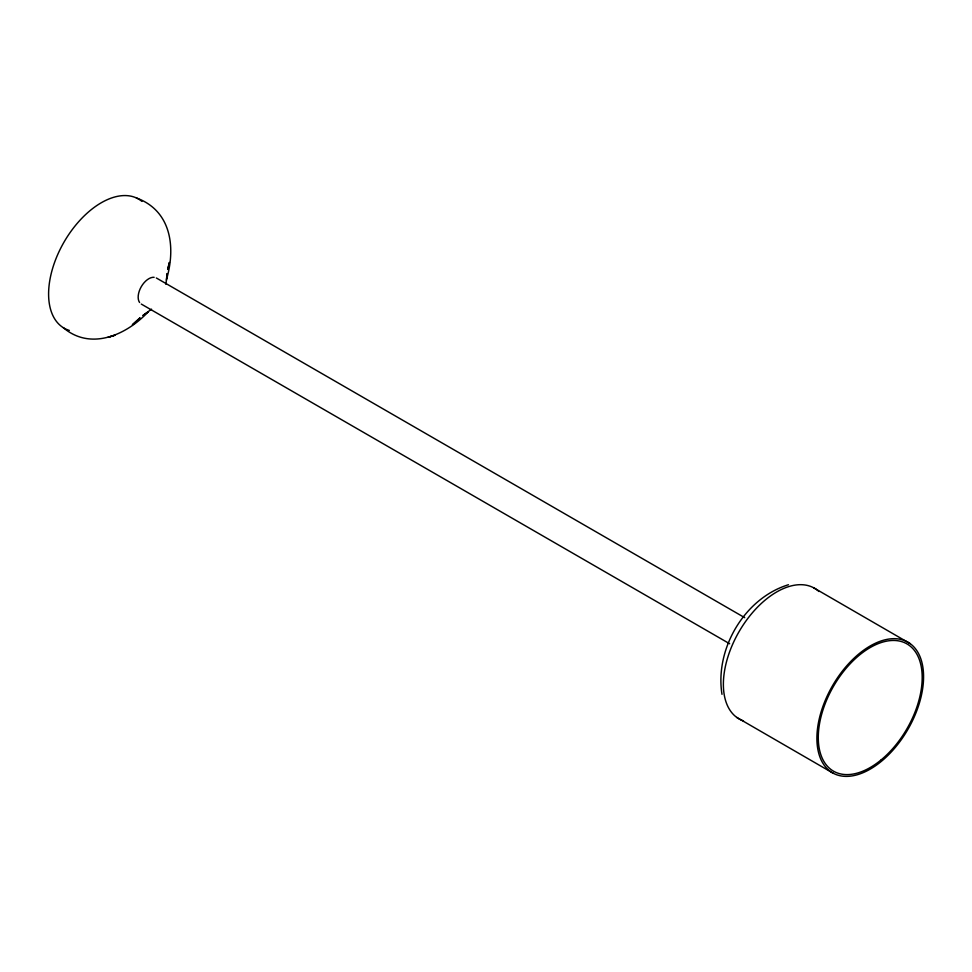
<?xml version="1.0" encoding="UTF-8"?>
<svg xmlns="http://www.w3.org/2000/svg" width="972" height="972" viewBox="0 0 972 972"><rect width="100%" height="100%" fill="white"/><g stroke="black" fill="none" stroke-linecap="round" stroke-linejoin="round"><path stroke-width="1.46" d="M166.491 280.167L167.099 273.582L165.908 284.322M166.734 278.685C175.725 247.204 171.376 210.717 136.347 197.924M167.974 268.551L169.407 262.44L167.67 269.475M151.547 309.157L142.86 315.584L148.254 311.769C126.858 334.684 90.943 351.184 63.326 327.698M788.462 584.731C744.26 598.302 714.724 649.15 721.989 694.324M156.346 277.98L744.71 617.67M141.28 304.066L729.656 643.756M813.661 587.781L910.157 643.634A75.439 43.558 -60 0 1 880.899 761.72A75.439 43.558 -60 0 1 819.639 717.239A75.439 43.558 -60 0 1 910.157 643.634M736.788 717.433L833.283 773.287M743.459 720.896A75.439 43.558 -60 0 1 739.279 631.278A75.439 43.558 -60 0 1 818.91 591.498M139.591 302.499A15.054 8.699 -60 0 1 141.28 286.679A15.054 8.699 -60 0 1 154.135 277.299M69.352 330.419A74.516 43.023 -60 0 1 63.326 243.316A74.516 43.023 -60 0 1 141.948 201.411M139.883 317.978L132.471 324.733L139.883 317.978M115.304 335.109L108.135 337.32L115.304 335.109M880.62 760.311A73.471 42.416 -60 0 0 909.124 645.299A73.471 42.416 -60 0 0 820.951 716.984A73.471 42.416 -60 0 0 880.62 760.311"/></g></svg>
